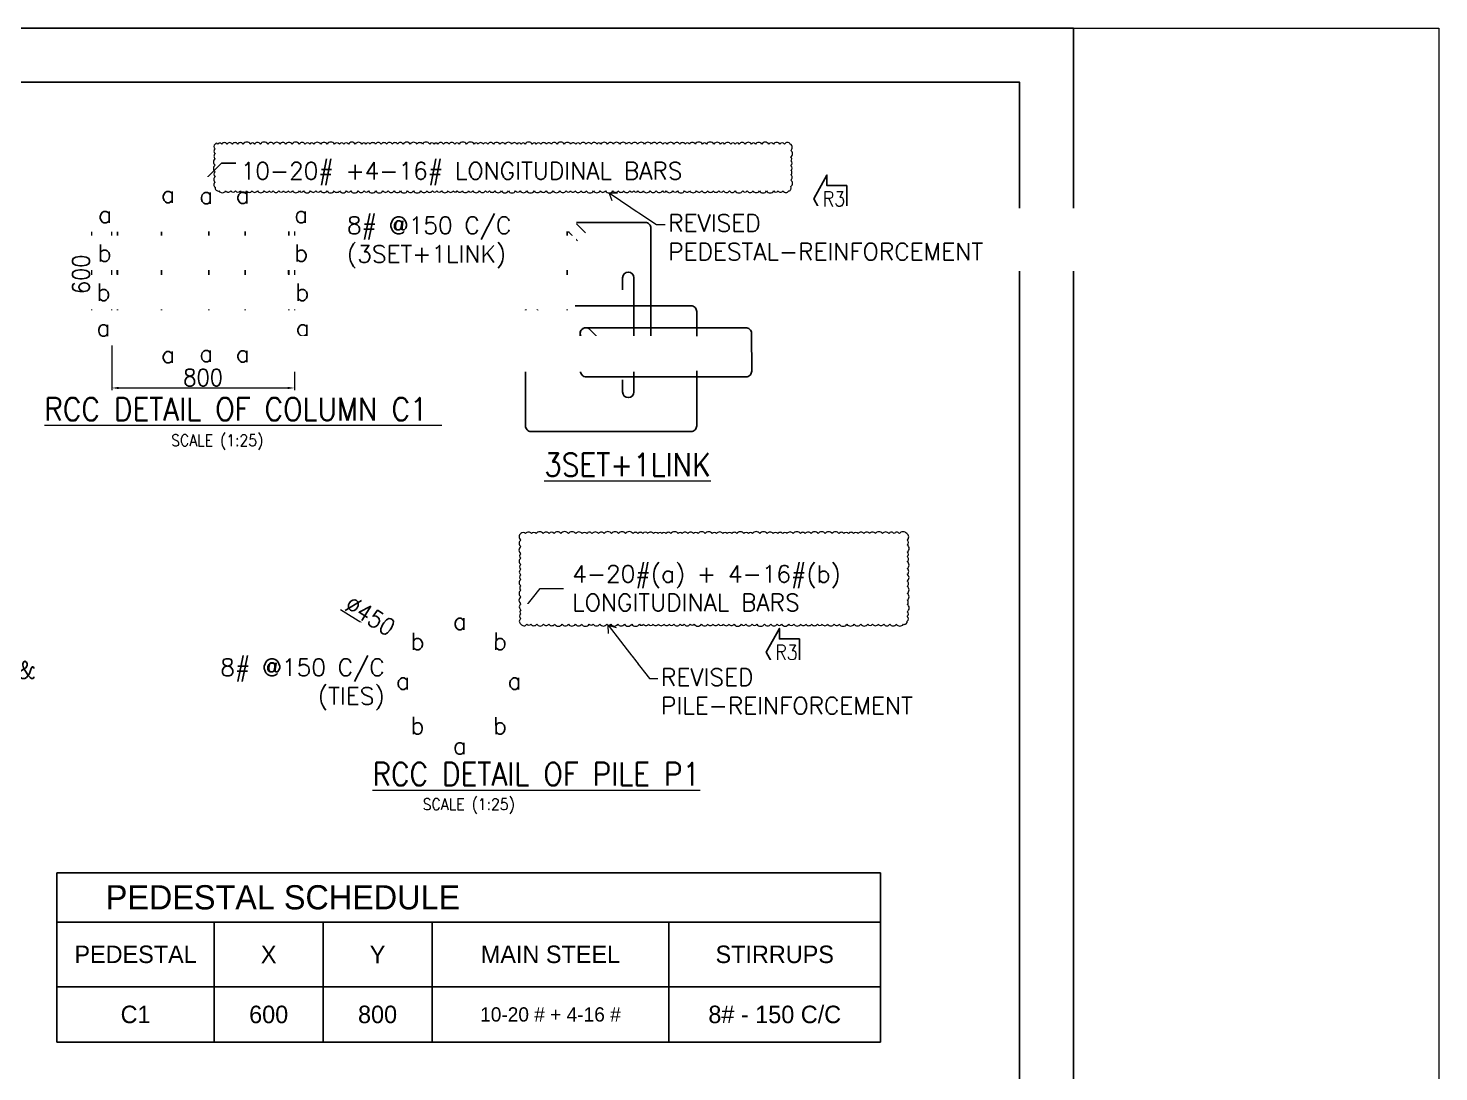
# Model space of a CAD drawing. Header units: millimetres. Extents: x 0 to 1124626, y -157535 to 82123.
# Drawn here: x 462797 to 487502, y -99526 to -81253 of the extents above; entities that cross this region are included whole.
import ezdxf
from ezdxf.enums import TextEntityAlignment as Align

# ---------------------------------------------------------------- set-up
doc = ezdxf.new("R2010")
doc.units = ezdxf.units.MM
doc.header["$MEASUREMENT"] = 0
for name, color, linetype, lineweight in [('Dim', 6, 'Continuous', 13), ('rREINF 1', 1, 'Continuous', 25), ('rREINF 2', 4, 'Continuous', 25), ('SHEET', 7, 'Continuous', 15), ('STEEL', 240, 'Continuous', 30), ('structure', 183, 'Continuous', 15), ('TITLE TEXT', 50, 'Continuous', 18)]:
    doc.layers.add(name, color=color, linetype=linetype, lineweight=lineweight)
doc.layers.add('see level', color=2, linetype='Continuous')
doc.layers.add('T_BLOCK', color=7, linetype='Continuous')
doc.styles.add('MtX_romans_shx', font='romans.shx')
doc.styles.add('ROMANS', font='romans.shx', dxfattribs={"oblique": 10, "height": 0.15})
doc.styles.add('style1', font='romans.shx', dxfattribs={"width": 0.9, "height": 300})
doc.dimstyles.new('Copy of 2.0 DIM-1', dxfattribs={"dimscale": 40, "dimtxt": 300, "dimasz": 3, "dimexe": 1, "dimexo": 1.2, "dimgap": 0.8, "dimtad": 1, "dimdec": 0, "dimlfac": 0.5, "dimzin": 1, "dimdsep": 46, "dimtxsty": 'style1', "dimcen": 2, "dimclrd": 8, "dimclre": 8, "dimclrt": 7, "dimadec": 0, "dimazin": 0, "dimtfac": 1, "dimtdec": 0, "dimtofl": 0, "dimtmove": 1, "dimatfit": 3, "dimfxl": 1, "dimtolj": 1, "dimtzin": 0, "dimlwd": 9, "dimlwe": 9, "dimarcsym": 1})
doc.dimstyles.new('Copy of DIM-1', dxfattribs={"dimscale": 40, "dimtxt": 125, "dimasz": 3, "dimexe": 1, "dimexo": 1.2, "dimgap": 0.8, "dimtad": 1, "dimdec": 0, "dimzin": 1, "dimdsep": 46, "dimtxsty": 'style1', "dimcen": 2, "dimclrd": 8, "dimclre": 8, "dimclrt": 7, "dimadec": 0, "dimazin": 0, "dimtfac": 1, "dimtdec": 0, "dimtofl": 0, "dimtmove": 1, "dimatfit": 3, "dimfxl": 1, "dimtolj": 1, "dimtzin": 0, "dimlwd": 9, "dimlwe": 9, "dimarcsym": 1})

# ---------------------------------------------------------------- blocks, each defined once
blk = doc.blocks.new('*T1178')
at = {"layer": 'see level', "color": 0, "linetype": 'ByBlock', "lineweight": -2, "ltscale": 20, "transparency": 16777216}
for p, q in [((0, 0), (14426, 0)), ((0, 0), (0, -2967)), ((14426, 0), (14426, -2967)), ((0, -863), (14426, -863)), ((2754, -863), (2754, -2967)), ((4662, -863), (4662, -2967)), ((6569, -863), (6569, -2967)), ((10717, -863), (10717, -2967)), ((0, -1997), (14426, -1997)), ((0, -2967), (14426, -2967))]:
    blk.add_line(p, q, dxfattribs=at)
at = {"layer": 'see level', "color": 0, "linetype": 'ByBlock', "ltscale": 20, "transparency": 16777216}
for s, insert, char_height, width, attachment_point in [('     PEDESTAL SCHEDULE', (68, -432), 423.86, 14289.15, 4), ('PEDESTAL', (1377, -1430), 306.6, 2617.74, 5), ('X', (3708, -1430), 307, 1770.75, 5), ('Y', (5615, -1430), 307, 1770.75, 5), ('MAIN STEEL', (8643, -1430), 306.6, 4011.18, 5), ('STIRRUPS', (12571, -1430), 306.6, 3572.17, 5), ('C1', (1377, -2482), 306.6, 2617.74, 5), ('600', (3708, -2482), 306.6, 1770.75, 5), ('800', (5615, -2482), 306.6, 1770.75, 5), ('10-20 # + 4-16 #', (8643, -2482), 250, 4011.18, 5), ('8# - 150 C/C', (12571, -2482), 306.64, 3572.17, 5)]:
    blk.add_mtext(s, dxfattribs=dict(at, insert=insert, char_height=char_height, width=width, attachment_point=attachment_point))
blk = doc.blocks.new('*D1189')
at = {"layer": 'DEFPOINTS', "color": 0, "ltscale": 20, "transparency": 16777216}
for p in [(464261, -84362), (463904, -86762), (464261, -86762)]:
    blk.add_point(p, dxfattribs=at)
at = {"layer": 'Dim', "color": 8, "lineweight": 9, "ltscale": 20, "transparency": 16777216}
for p, q in [((464213, -84362), (463864, -84362)), ((463904, -84482), (463904, -86642)), ((464213, -86762), (463864, -86762))]:
    blk.add_line(p, q, dxfattribs=at)
at = {"layer": 'Dim', "color": 8, "ltscale": 20, "transparency": 16777216}
for points in [[(463884, -84482), (463924, -84482), (463904, -84362)], [(463884, -86642), (463924, -86642), (463904, -86762)]]:
    blk.add_solid(points, dxfattribs=at)
at = {"layer": 'Dim', "color": 7, "ltscale": 20, "transparency": 16777216, "insert": (463722, -85562), "char_height": 300, "attachment_point": 5, "rotation": 90, "style": 'style1'}
blk.add_mtext('\\A1;600', dxfattribs=at)
blk = doc.blocks.new('*D1192')
at = {"layer": 'DEFPOINTS', "color": 0, "ltscale": 20, "transparency": 16777216}
for p in [(464261, -86762), (467461, -86762), (467461, -87552)]:
    blk.add_point(p, dxfattribs=at)
at = {"layer": 'Dim', "color": 8, "lineweight": 9, "ltscale": 20, "transparency": 16777216}
for p, q in [((464261, -86810), (464261, -87592)), ((467461, -86810), (467461, -87592)), ((464381, -87552), (467341, -87552))]:
    blk.add_line(p, q, dxfattribs=at)
at = {"layer": 'Dim', "color": 8, "ltscale": 20, "transparency": 16777216}
for points in [[(464381, -87532), (464381, -87572), (464261, -87552)], [(467341, -87532), (467341, -87572), (467461, -87552)]]:
    blk.add_solid(points, dxfattribs=at)
at = {"layer": 'Dim', "color": 7, "ltscale": 20, "transparency": 16777216, "insert": (465861, -87370), "char_height": 300, "attachment_point": 5, "style": 'style1'}
blk.add_mtext('\\A1;800', dxfattribs=at)
blk = doc.blocks.new('*D1205')
at = {"layer": 'DEFPOINTS', "color": 0, "ltscale": 20, "transparency": 16777216}
for p in [(469575, -92249), (471103, -93201)]:
    blk.add_point(p, dxfattribs=at)
at = {"layer": 'Dim', "color": 8, "lineweight": 9, "ltscale": 20, "transparency": 16777216}
for p, q in [((468265, -91432), (469473, -92185)), ((470259, -92725), (470419, -92725)), ((470339, -92805), (470339, -92645))]:
    blk.add_line(p, q, dxfattribs=at)
at = {"layer": 'Dim', "color": 8, "ltscale": 20, "transparency": 16777216}
blk.add_solid([(469484, -92168), (469463, -92202), (469575, -92249)], dxfattribs=at)
at = {"layer": 'Dim', "color": 7, "ltscale": 20, "transparency": 16777216, "insert": (468787, -91542), "char_height": 300, "attachment_point": 5, "rotation": 328.0467, "style": 'style1'}
blk.add_mtext('\\A1;∅450', dxfattribs=at)
blk = doc.blocks.new('*U1176')
at = {"color": 0, "linetype": 'ByBlock', "lineweight": -2}
blk.add_lwpolyline([(0, 1.78), (2.67, 1.78), (2.67, 3.19), (4.43, 0), (2.67, -3.19), (2.67, -1.78), (0, -1.78), (0, 1.78)], dxfattribs=at)
at = {"color": 0, "linetype": 'ByBlock', "lineweight": -2, "style": 'ROMANS', "width": 0.85, "flags": 8}
blk.add_attdef('REVISIONMARK', text='', height=2, dxfattribs=at).set_placement((1.72, 0), align=Align.MIDDLE_CENTER)

msp = doc.modelspace()

# ---------------------------------------------------------------- hatches: boundary and pattern name
at = {"layer": 'STEEL', "ltscale": 20}
for points in [[(470415.5336, -91971.5799, 1), (470262.2886, -91971.5799, 1)], [(469857.1909, -92141.2393, 1), (469748.8303, -92249.5999, 1)], [(470925.8097, -92246.4194, 1), (470817.4491, -92138.0588, 1)], [(469585.5336, -92648.3349, 1), (469585.5336, -92801.5799, 1)], [(471092.2886, -92801.5799, 1), (471092.2886, -92648.3349, 1)], [(469752.0125, -93203.4954, 1), (469860.3731, -93311.856, 1)], [(470845.0662, -93289.3079, 1), (470953.4268, -93180.9473, 1)], [(470262.2886, -93478.3349, 1), (470415.5336, -93478.3349, 1)]]:
    msp.add_hatch(color=256, dxfattribs=at).paths.add_polyline_path(points)

# ---------------------------------------------------------------- linework, layer by layer
at = {"layer": 'rREINF 1'}
msp.add_line((473406.25, -87407.5856, 0), (473406.25, -85836.0112, 0), dxfattribs=at)
at = {"layer": 'rREINF 1', "elevation": 0}
for points in [[(471826.5334, -86295.3081), (471674.6368, -86143.4116, 1), (471534.0659, -86283.9825), (471685.9624, -86435.879)], [(472786.0334, -86677.4702), (472634.1368, -86525.5737, 1), (472493.5659, -86666.1446), (472645.4624, -86818.0412)], [(473406.25, -87407.5856), (473406.25, -87622.3997, -1), (473207.4527, -87622.3997), (473207.4527, -87407.5856)]]:
    msp.add_lwpolyline(points, format="xyb", dxfattribs=at)
for points in [[(471604.963, -88314.2984), (474404.963, -88314.2984, 0.4142135624), (474504.963, -88214.2984), (474504.963, -86214.2984, 0.4142135624), (474404.963, -86114.2984), (471604.963, -86114.2984, 0.4142135624), (471504.963, -86214.2984), (471504.963, -88214.2984, 0.4142135624)], [(472568.5421, -87357.2984), (475368.5421, -87357.2984, 0.4142135624), (475468.5421, -87257.2984), (475464.463, -86596.4605, 0.4142135624), (475364.463, -86496.4605), (472564.463, -86496.4605, 0.4142135624), (472464.463, -86596.4605), (472468.5421, -87257.2984, 0.4142135624)]]:
    msp.add_lwpolyline(points, format="xyb", close=True, dxfattribs=at)
at = {"layer": 'STEEL', "ltscale": 20, "elevation": 0}
msp.add_lwpolyline([(470415.5336, -92136.1033), (470415.5336, -91971.5799, 1), (470262.2886, -91971.5799), (470262.2886, -92136.1033)], format="xyb", dxfattribs=at)
at = {"layer": 'STEEL', "ltscale": 20}
for centre in [(470338.9111, -91971.5799, 0), (469803.0106, -92195.4196, 0), (470871.6294, -92192.2391, 0), (469585.5336, -92724.9574, 0), (471092.2886, -92724.9574, 0), (469806.1928, -93257.6757, 0), (470899.2465, -93235.1276, 0), (470338.9111, -93478.3349, 0)]:
    msp.add_circle(centre, 76.6225, dxfattribs=at)
at = {"layer": 'structure', "color": 1, "ltscale": 20}
for p, q in [((469508.9111, -92724.9574, 0), (469662.1562, -92724.9574, 0)), ((471015.6661, -92724.9574, 0), (471168.9111, -92724.9574, 0))]:
    msp.add_line(p, q, dxfattribs=at)

# ---------------------------------------------------------------- block references
msp.add_blockref('*T1178', (463300.8865, -96041.2657, 0))

# ---------------------------------------------------------------- texts
at = {"layer": 'TITLE TEXT', "ltscale": 20, "style": 'MtX_romans_shx', "width": 0.9}
for s, height, p in [('%%U3SET+1LINK', 400, (473292.0527, -88895.7984, 0)), ('%%URCC DETAIL OF PILE P1', 400, (471697.4527, -94312.3208, 0)), ('SCALE (1:25)', 200, (470512.9539, -94840.2168, 0))]:
    msp.add_text(s, height=height, dxfattribs=at).set_placement(p, align=Align.MIDDLE_CENTER)
at = {"layer": 'TITLE TEXT', "color": 0, "ltscale": 20, "char_height": 300, "attachment_point": 1, "style": 'MtX_romans_shx', "bg_fill": 2}
for s, insert, width in [('FFL', (450760.0838, -82649.9155, 0), 14321.873736), ('10-20# +4-16# LONGITUDINAL BARS', (453351.4218, -83428.3668, 0), 14321.873736), ('8# @150 C/C\\P(TIES)', (453289.5772, -84694.6381, 0), 14321.873736), ('\\A1;12# @100 C/C', (454362.428, -86086.1281, 0), 14321.873736), ('\\A1;12# @100 C/C', (454521.9951, -88499.3544, 0), 8226.983181)]:
    msp.add_mtext(s, dxfattribs=dict(at, insert=insert, width=width))

# ---------------------------------------------------------------- leaders
at = {"layer": 'Dim', "ltscale": 20}
for points, override in [([(470871.6294, -92192.2391, -0.0001), (471763.6304, -91065.4908, -0.0001), (472181.2167, -91065.4908, -0.0001)], {"dimtxt": 125, "dimasz": 5, "dimtad": 0, "dimldrblk": 'DotBlank'}), ([(469520.8705, -92584.5664, -0.0001), (469181.3189, -92505.7821, -0.0001), (469076.9224, -92505.7821, -0.0001)], {"dimtxt": 125, "dimasz": 3, "dimtad": 0, "dimldrblk": 'Open90'})]:
    msp.add_leader(points, dimstyle='Copy of DIM-1', override=override, dxfattribs=at)

# ---------------------------------------------------------------- next in the draw order: hatches: boundary and pattern name
at = {"layer": 'rREINF 2'}
h = msp.add_hatch(color=256, dxfattribs=at)
h.dxf.hatch_style = 1
h.paths.add_polyline_path([(464560.0464, -84561.4346, 1), (464361.2491, -84561.4346, 1)])
h = msp.add_hatch(color=256, dxfattribs=at)
h.dxf.hatch_style = 1
h.paths.add_polyline_path([(465331.025, -84561.4252, 1), (465132.2277, -84561.4252, 1)])
h = msp.add_hatch(color=256, dxfattribs=at)
h.dxf.hatch_style = 1
h.paths.add_polyline_path([(465960.3522, -84561.4346, 1), (465761.5549, -84561.4346, 1)])
h = msp.add_hatch(color=256, dxfattribs=at)
h.dxf.hatch_style = 1
h.paths.add_polyline_path([(466388.445, -84561.4252, -1), (466587.2423, -84561.4252, -1)])
h = msp.add_hatch(color=256, dxfattribs=at)
h.dxf.hatch_style = 1
h.paths.add_polyline_path([(467361.2594, -84561.4346, 1), (467162.462, -84561.4346, 1)])
h = msp.add_hatch(color=256, dxfattribs=at)
h.dxf.hatch_style = 1
h.paths.add_polyline_path([(464560.0464, -85228.5022, 1), (464361.2491, -85228.5022, 1)])
h = msp.add_hatch(color=256, dxfattribs=at)
h.dxf.hatch_style = 1
h.paths.add_polyline_path([(467153.3651, -85237.6094, -1), (467352.1624, -85237.6094, -1)])
h = msp.add_hatch(color=256, dxfattribs=at)
h.dxf.hatch_style = 1
h.paths.add_polyline_path([(464560.0464, -85895.5697, 1), (464361.2491, -85895.5697, 1)])
h = msp.add_hatch(color=256, dxfattribs=at)
h.dxf.hatch_style = 1
h.paths.add_polyline_path([(467162.4723, -85895.5697, -1), (467361.2696, -85895.5697, -1)])
h = msp.add_hatch(color=256, dxfattribs=at)
h.dxf.hatch_style = 1
h.paths.add_polyline_path([(464560.0464, -86562.6373, 1), (464361.2491, -86562.6373, 1)])
h = msp.add_hatch(color=256, dxfattribs=at)
h.dxf.hatch_style = 1
h.paths.add_polyline_path([(465331.025, -86562.6278, 1), (465132.2277, -86562.6278, 1)])
h = msp.add_hatch(color=256, dxfattribs=at)
h.dxf.hatch_style = 1
h.paths.add_polyline_path([(465960.3522, -86562.3366, 1), (465761.5549, -86562.3366, 1)])
h = msp.add_hatch(color=256, dxfattribs=at)
h.dxf.hatch_style = 1
h.paths.add_polyline_path([(466388.445, -86562.6278, -1), (466587.2423, -86562.6278, -1)])
h = msp.add_hatch(color=256, dxfattribs=at)
h.dxf.hatch_style = 1
h.paths.add_polyline_path([(467361.2594, -86562.6373, 1), (467162.462, -86562.6373, 1)])

# ---------------------------------------------------------------- next in the draw order: linework, layer by layer
at = {"layer": 'rREINF 1'}
msp.add_line((465960.658, -86347.8231, 0), (465960.658, -84776.2487, 0), dxfattribs=at)
at = {"layer": 'rREINF 1', "elevation": 0}
for points in [[(464682.8298, -84643.0457), (464530.9332, -84491.1491, 1), (464390.3623, -84631.7201), (464542.2588, -84783.6166)], [(465451.7328, -84643.0457), (465299.8363, -84491.1491, 1), (465159.2653, -84631.7201), (465311.1619, -84783.6166)], [(465960.658, -84776.2487), (465960.658, -84561.4346, 1), (465761.8607, -84561.4346), (465761.8607, -84776.2487)], [(464678.1391, -85315.1402), (464526.2425, -85163.2437, 1), (464385.6716, -85303.8146), (464537.5681, -85455.7112)], [(465960.658, -86347.8231), (465960.658, -86562.6373, -1), (465761.8607, -86562.6373), (465761.8607, -86347.8231)]]:
    msp.add_lwpolyline(points, format="xyb", dxfattribs=at)
for points in [[(464461.2594, -86662.0359), (467261.2594, -86662.0359, 0.4142135624), (467361.2594, -86562.0359), (467361.2594, -84562.0359, 0.4142135624), (467261.2594, -84462.0359), (464461.2594, -84462.0359, 0.4142135624), (464361.2594, -84562.0359), (464361.2594, -86562.0359, 0.4142135624)], [(465230.1624, -86662.0359), (466499.9088, -86662.0359, 0.4142135624), (466599.9088, -86562.0359), (466599.9088, -84562.0359, 0.4142135624), (466499.9088, -84462.0359), (465230.1624, -84462.0359, 0.4142135624), (465130.1624, -84562.0359), (465130.1624, -86562.0359, 0.4142135624)], [(464460.6478, -85994.9684), (467260.6478, -85994.9684, 0.4142135624), (467360.6478, -85894.9684), (467356.5686, -85234.1305, 0.4142135624), (467256.5686, -85134.1305), (464456.5686, -85134.1305, 0.4142135624), (464356.5686, -85234.1305), (464360.6478, -85894.9684, 0.4142135624)]]:
    msp.add_lwpolyline(points, format="xyb", close=True, dxfattribs=at)
at = {"layer": 'rREINF 2'}
for centre in [(464460.6478, -84561.4346, 0), (465231.6264, -84561.4252, 0), (465860.9536, -84561.4346, 0), (466487.8437, -84561.4252, 0), (467261.8607, -84561.4346, 0), (464460.6478, -85228.5022, 0), (467252.7637, -85237.6094, 0), (464460.6478, -85895.5697, 0), (467261.8709, -85895.5697, 0), (464460.6478, -86562.6373, 0), (465231.6264, -86562.6278, 0), (465860.9536, -86562.3366, 0), (466487.8437, -86562.6278, 0), (467261.8607, -86562.6373, 0)]:
    msp.add_circle(centre, 99.3987, dxfattribs=at)
at = {"layer": 'structure', "color": 3, "ltscale": 20}
for p in [(464460.6478, -85228.5022, 0), (467252.7637, -85237.6094, 0), (464460.6478, -85895.5697, 0), (467261.8709, -85895.5697, 0), (465160.8007, -86562.4869, 0), (465860.9536, -86562.3366, 0), (466561.1065, -86562.1863, 0)]:
    msp.add_point(p, dxfattribs=at)

# ---------------------------------------------------------------- next in the draw order: texts
at = {"layer": 'TITLE TEXT', "color": 0, "ltscale": 20, "style": 'MtX_romans_shx'}
msp.add_text('10-20# +4-16# LONGITUDINAL BARS', height=300, dxfattribs=at).set_placement((466517.0959, -83899.5478, 0))
at = {"layer": 'TITLE TEXT', "color": 0, "ltscale": 20, "char_height": 300, "attachment_point": 1, "style": 'MtX_romans_shx', "bg_fill": 2}
for s, insert, width in [('EGL', (450434.0803, -83595.809, 0), 14321.873736), ('PCC (1:2:4) \\P100 THK.', (455249.6993, -87482.0638, 0), 14321.873736), ('4-20#(a) + 4-16#(b) LONGITUDINAL BARS', (472325.5946, -90657.9606, -0.0001), 5422.90954)]:
    msp.add_mtext(s, dxfattribs=dict(at, insert=insert, width=width))

# ---------------------------------------------------------------- next in the draw order: leaders
at = {"layer": 'Dim', "ltscale": 20}
for points, override in [([(465231.6264, -84561.4252, 0), (466180.448, -83618.3425, 0), (466432.5785, -83618.3425, 0)], {"dimtxt": 125, "dimasz": 6, "dimtad": 0, "dimldrblk": 'DotBlank', "dimlwd": 25}), ([(467252.7637, -85237.6094, 0), (468231.634, -84983.1665, 0), (468336.0306, -84983.1665, 0)], {"dimtxt": 125, "dimasz": 6, "dimtad": 0, "dimldrblk": 'DotBlank'})]:
    msp.add_leader(points, dimstyle='Copy of DIM-1', override=override, dxfattribs=at)

# ---------------------------------------------------------------- next in the draw order: texts
at = {"layer": 'TITLE TEXT', "ltscale": 20, "style": 'MtX_romans_shx', "width": 0.9}
for s, height, p in [('%%URCC DETAIL OF COLUMN C1 ', 400, (466560.4527, -87922.965, 0)), ('SCALE (1:25)', 200, (466107.4527, -88468.7984, 0))]:
    msp.add_text(s, height=height, dxfattribs=at).set_placement(p, align=Align.MIDDLE_CENTER)
at = {"layer": 'TITLE TEXT', "color": 0, "ltscale": 20, "insert": (454897.8778, -86967.5294, 0), "char_height": 300, "width": 14321.873736, "attachment_point": 1, "style": 'MtX_romans_shx', "bg_fill": 2}
msp.add_mtext('\\A1;12# @100 C/C', dxfattribs=at)

# ---------------------------------------------------------------- next in the draw order: linework, layer by layer
at = {"color": 192, "lineweight": 25, "elevation": 0}
msp.add_lwpolyline([(445995, -81252.7578), (445995, -130905.4379), (481102.9914, -130905.4379), (481102.9914, -81252.7578)], close=True, dxfattribs=at)
at = {"layer": 'SHEET', "color": 220, "lineweight": 25, "elevation": 0}
msp.add_lwpolyline([(446938.992, -82198.5231), (446938.992, -129959.6725), (480158.9994, -129959.6725), (480158.9994, -82198.5231)], close=True, dxfattribs=at)
at = {"layer": 'structure', "color": 3, "ltscale": 20, "elevation": 0}
msp.add_lwpolyline([(464261.2594, -86762.0359), (464261.2594, -84362.0359), (467461.2594, -84362.0359), (467461.2594, -86762.0359)], close=True, dxfattribs=at)

# ---------------------------------------------------------------- next in the draw order: dimensions: what is measured, and where the dimension line sits
at = {"layer": 'Dim', "ltscale": 20}
dim = msp.add_linear_dim(base=(463903.9527, -86762.0359, 0), p1=(464261.2594, -84362.0359, 0), p2=(464261.2594, -86762.0359, 0), angle=90, dimstyle='Copy of 2.0 DIM-1', override={"dimlfac": 0.25}, dxfattribs=at)
dim.commit()
dim.dimension.update_dxf_attribs({"geometry": '*D1189', "text_midpoint": (463721.9527, -85562.0359, 0)})

# ---------------------------------------------------------------- next in the draw order: texts
at = {"layer": 'TITLE TEXT', "color": 0, "ltscale": 20, "char_height": 300, "style": 'MtX_romans_shx', "bg_fill": 2}
for s, insert, width, attachment_point in [('BASE PLATE', (453709.4527, -82718.0433, 0), 14321.873736, 1), ('8# @150 C/C\\P(3SET+1LINK)', (468379.6251, -84554.784, 0), 14321.873736, 1), ('8# @150 C/C\\P(TIES)', (469040.8279, -92294.499, -0.0001), 5422.90954, 3)]:
    msp.add_mtext(s, dxfattribs=dict(at, insert=insert, width=width, attachment_point=attachment_point))
at = {"layer": 'TITLE TEXT', "color": 0, "ltscale": 20, "insert": (469496.4067, -92138.0951, -0.0001), "char_height": 300, "width": 8226.983181, "attachment_point": 7, "rotation": 0.70732812, "style": 'MtX_romans_shx', "bg_fill": 2}
msp.add_mtext('b', dxfattribs=at)

# ---------------------------------------------------------------- next in the draw order: linework, layer by layer
at = {"layer": 'rREINF 1', "elevation": 0}
for points in [[(472556.0334, -84835.8081), (472404.1368, -84683.9116, 1), (472263.5659, -84824.4825), (472415.4624, -84976.379)], [(473406.25, -85836.0112), (473406.25, -85621.197, 1), (473207.4527, -85621.197), (473207.4527, -85836.0112)]]:
    msp.add_lwpolyline(points, format="xyb", dxfattribs=at)
msp.add_lwpolyline([(472334.463, -86854.7984), (473604.2093, -86854.7984, 0.4142135624), (473704.2093, -86754.7984), (473704.2093, -84754.7984, 0.4142135624), (473604.2093, -84654.7984), (472334.463, -84654.7984, 0.4142135624), (472234.463, -84754.7984), (472234.463, -86754.7984, 0.4142135624)], format="xyb", close=True, dxfattribs=at)
at = {"layer": 'STEEL', "ltscale": 20}
for radius in [900, 830]:
    msp.add_circle((470338.9111, -92724.9574, 0), radius, dxfattribs=at)

# ---------------------------------------------------------------- next in the draw order: block references
at = {"layer": 'T_BLOCK', "color": 1, "ltscale": 100}
ref = msp.add_blockref('*U1176', (477134.9845, -84241.3302, -0.0001), dxfattribs=dict(at, xscale=-130.9783949833111, yscale=130.9783949833111, zscale=130.9783949833111))
ref.add_attrib('REVISIONMARK', 'R3', dxfattribs={"layer": '0', "color": 0, "linetype": 'ByBlock', "lineweight": -2, "height": 261.95679, "style": 'ROMANS', "width": 0.85}).set_placement((476909.1087, -84241.3302, -0.0001), align=Align.MIDDLE_CENTER)

# ---------------------------------------------------------------- next in the draw order: dimensions: what is measured, and where the dimension line sits
at = {"layer": 'Dim', "ltscale": 20}
dim = msp.add_diameter_dim_2p(p1=(471102.5426, -93201.2629, 0), p2=(469575.2796, -92248.652, 0), dimstyle='Copy of 2.0 DIM-1', override={"dimlfac": 0.25}, dxfattribs=at)
dim.commit()
dim.dimension.update_dxf_attribs({"geometry": '*D1205', "text_midpoint": (468690.6821, -91696.8956, 0), "dimtype": 163})

# ---------------------------------------------------------------- next in the draw order: texts
at = {"layer": 'TITLE TEXT', "color": 0, "ltscale": 20, "char_height": 300, "style": 'MtX_romans_shx', "bg_fill": 2}
for s, insert, width, attachment_point in [('a', (464020.9527, -84362.0359, 0), 8226.983181, 1), ('a', (470234.7999, -91485.5191, 0), 8226.983181, 1), ('REVISED PILE CUT OFF LVL. &\\PPILE CAP REINFORCEMENT', (456813.007, -92337.0964, 0), 14321.873736, 1), ('a', (470234.7999, -93964.3957, 0), 8226.983181, 7)]:
    msp.add_mtext(s, dxfattribs=dict(at, insert=insert, width=width, attachment_point=attachment_point))

# ---------------------------------------------------------------- next in the draw order: texts
at = {"layer": 'TITLE TEXT', "color": 0, "ltscale": 20, "char_height": 300, "width": 8226.983181, "attachment_point": 1, "style": 'MtX_romans_shx', "bg_fill": 2}
for s, insert in [('a', (465124.9527, -84009.6555, 0)), ('b', (464014.9527, -85037.7984, 0)), ('a', (469239.5032, -92529.9931, 0))]:
    msp.add_mtext(s, dxfattribs=dict(at, insert=insert))
at = {"layer": 'TITLE TEXT', "color": 0, "ltscale": 20, "insert": (469496.4067, -93311.8197, -0.0001), "char_height": 300, "width": 8226.983181, "attachment_point": 1, "rotation": 359.29267188, "style": 'MtX_romans_shx', "bg_fill": 2}
msp.add_mtext('b', dxfattribs=at)

# ---------------------------------------------------------------- next in the draw order: block references
at = {"layer": 'T_BLOCK', "color": 1, "ltscale": 100}
ref = msp.add_blockref('*U1176', (476302.8964, -92180.422, -0.0001), dxfattribs=dict(at, xscale=-130.9783949833111, yscale=130.9783949833111, zscale=130.9783949833111))
ref.add_attrib('REVISIONMARK', 'R3', dxfattribs={"layer": '0', "color": 0, "linetype": 'ByBlock', "lineweight": -2, "height": 261.95679, "style": 'ROMANS', "width": 0.85}).set_placement((476077.0206, -92180.422, -0.0001), align=Align.MIDDLE_CENTER)

# ---------------------------------------------------------------- next in the draw order: texts
at = {"layer": 'TITLE TEXT', "color": 0, "ltscale": 20, "char_height": 300, "width": 8226.983181, "style": 'MtX_romans_shx', "bg_fill": 2}
for s, insert, attachment_point in [('a', (465793.4527, -84029.1555, 0), 1), ('b', (463996.9527, -85725.2984, 0), 1), ('a', (471438.319, -92529.9931, 0), 3)]:
    msp.add_mtext(s, dxfattribs=dict(at, insert=insert, attachment_point=attachment_point))
at = {"layer": 'TITLE TEXT', "color": 0, "ltscale": 20, "insert": (471181.4155, -93311.8197, -0.0001), "char_height": 300, "width": 8226.983181, "attachment_point": 3, "rotation": 0.70732812, "style": 'MtX_romans_shx', "bg_fill": 2}
msp.add_mtext('b', dxfattribs=at)

# ---------------------------------------------------------------- next in the draw order: texts
at = {"layer": 'TITLE TEXT', "color": 0, "ltscale": 20, "char_height": 300, "style": 'MtX_romans_shx', "bg_fill": 2}
for s, insert, width, attachment_point in [('a', (466432.9527, -84024.1555, 0), 8226.983181, 1), ('a', (463994.9527, -86345.2984, 0), 8226.983181, 1), ('\\pxql;REVISED    PILE-REINFORCEMENT ', (479808.9752, -92466.1883, 0), 5928.992193, 3)]:
    msp.add_mtext(s, dxfattribs=dict(at, insert=insert, width=width, attachment_point=attachment_point))
at = {"layer": 'TITLE TEXT', "color": 0, "ltscale": 20, "insert": (471181.4155, -92138.0951, -0.0001), "char_height": 300, "width": 8226.983181, "attachment_point": 9, "rotation": 359.29267188, "style": 'MtX_romans_shx', "bg_fill": 2}
msp.add_mtext('b', dxfattribs=at)

# ---------------------------------------------------------------- next in the draw order: linework, layer by layer
at = {"layer": 'structure', "color": 242}
msp.add_lwpolyline([(471424.7267, -90101.9155, 0.52056705), (471424.7267, -90214.8421, 0.52056705), (471424.7267, -90327.8155, 0.52056705), (471424.7267, -90454.8336, 0.52056705), (471424.7267, -90532.4116, 0.52056705), (471424.7267, -90641.1307, 0.52056705), (471424.7267, -90725.2357, 0.52056705), (471424.7267, -90824.9051, 0.52056705), (471424.7267, -90908.2837, 0.52056705), (471424.7267, -91015.9632, 0.52056705), (471424.7267, -91091.2198, 0.52056705), (471424.7267, -91208.6774, 0.52056705), (471424.7267, -91332.2875, 0.52056705), (471424.7267, -91436.5489, 0.52056705), (471424.7267, -91509.4373, 0.52056705), (471424.7267, -91587.6257, 0.52056705), (471424.7267, -91687.5453, 0.52056705), (471531.4414, -91689.09, 0.52056705), (471601.4793, -91689.09, 0.52056705), (471703.6187, -91689.09, 0.52056705), (471823.6398, -91689.09, 0.52056705), (471914.6236, -91689.09, 0.52056705), (472017.4425, -91689.09, 0.52056705), (472148.3181, -91689.09, 0.52056705), (472257.8226, -91689.09, 0.52056705), (472382.5985, -91689.09, 0.52056705), (472489.4337, -91689.09, 0.52056705), (472622.4272, -91689.09, 0.52056705), (472692.0603, -91689.09, 0.52056705), (472810.0428, -91689.09, 0.52056705), (472930.6621, -91689.09, 0.52056705), (472999.5099, -91689.09, 0.52056705), (473124.359, -91689.09, 0.52056705), (473238.48, -91689.09, 0.52056705), (473368.2833, -91689.09, 0.52056705), (473501.2931, -91689.09, 0.52056705), (473571.6831, -91689.09, 0.52056705), (473662.3251, -91689.09, 0.52056705), (473741.4657, -91689.09, 0.52056705), (473834.6529, -91689.09, 0.52056705), (473931.8076, -91689.09, 0.52056705), (474024.5452, -91689.09, 0.52056705), (474104.0052, -91689.09, 0.52056705), (474215.1007, -91689.09, 0.52056705), (474285.9301, -91689.09, 0.52056705), (474390.1651, -91689.09, 0.52056705), (474460.0871, -91689.09, 0.52056705), (474590.6778, -91689.09, 0.52056705), (474699.7632, -91689.09, 0.52056705), (474790.8039, -91689.09, 0.52056705), (474886.8823, -91689.09, 0.52056705), (474972.1307, -91689.09, 0.52056705), (475072.6871, -91689.09, 0.52056705), (475158.5276, -91689.09, 0.52056705), (475289.2566, -91689.09, 0.52056705), (475366.6536, -91689.09, 0.52056705), (475476.036, -91689.09, 0.52056705), (475558.8795, -91689.09, 0.52056705), (475690.2739, -91689.09, 0.52056705), (475804.3419, -91689.09, 0.52056705), (475913.3744, -91689.09, 0.52056705), (475991.3207, -91689.09, 0.52056705), (476119.4293, -91689.09, 0.52056705), (476204.6878, -91689.09, 0.52056705), (476327.2054, -91689.09, 0.52056705), (476416.9929, -91689.09, 0.52056705), (476518.9796, -91689.09, 0.52056705), (476622.2441, -91689.09, 0.52056705), (476701.635, -91689.09, 0.52056705), (476798.6757, -91689.09, 0.52056705), (476913.6226, -91689.09, 0.52056705), (477002.11, -91689.09, 0.52056705), (477135.4291, -91689.09, 0.52056705), (477262.8642, -91689.09, 0.52056705), (477380.5518, -91689.09, 0.52056705), (477501.051, -91689.09, 0.52056705), (477584.9566, -91689.09, 0.52056705), (477685.4866, -91689.09, 0.52056705), (477781.8396, -91689.09, 0.52056705), (477888.2333, -91689.09, 0.52056705), (478001.5139, -91689.09, 0.52056705), (478127.8768, -91689.09, 0.52056705), (478192.7698, -91635.7095, 0.52056705), (478192.7698, -91550.4774, 0.52056705), (478192.7698, -91469.3674, 0.52056705), (478192.7698, -91340.681, 0.52056705), (478192.7698, -91270.1405, 0.52056705), (478192.7698, -91149.5069, 0.52056705), (478192.7698, -91027.6506, 0.52056705), (478192.7698, -90932.7299, 0.52056705), (478192.7698, -90814.198, 0.52056705), (478192.7698, -90713.9569, 0.52056705), (478192.7698, -90592.6662, 0.52056705), (478192.7698, -90504.4535, 0.52056705), (478192.7698, -90426.3993, 0.52056705), (478192.7698, -90298.8442, 0.52056705), (478192.7698, -90216.0759, 0.52056705), (478183.2631, -90101.9155, 0.52056705), (478054.9511, -90101.9155, 0.52056705), (477963.5055, -90101.9155, 0.52056705), (477869.9072, -90101.9155, 0.52056705), (477759.0355, -90101.9155, 0.52056705), (477633.0571, -90101.9155, 0.52056705), (477534.1894, -90101.9155, 0.52056705), (477432.2148, -90101.9155, 0.52056705), (477334.0999, -90101.9155, 0.52056705), (477253.1953, -90101.9155, 0.52056705), (477163.7618, -90101.9155, 0.52056705), (477082.2286, -90101.9155, 0.52056705), (476995.1857, -90101.9155, 0.52056705), (476874.6966, -90101.9155, 0.52056705), (476757.3651, -90101.9155, 0.52056705), (476630.0643, -90101.9155, 0.52056705), (476510.2242, -90101.9155, 0.52056705), (476407.1164, -90101.9155, 0.52056705), (476321.1519, -90101.9155, 0.52056705), (476194.4085, -90101.9155, 0.52056705), (476086.727, -90101.9155, 0.52056705), (476012.3046, -90101.9155, 0.52056705), (475924.8853, -90101.9155, 0.52056705), (475841.8119, -90101.9155, 0.52056705), (475739.2494, -90101.9155, 0.52056705), (475612.3229, -90101.9155, 0.52056705), (475480.1696, -90101.9155, 0.52056705), (475412.3514, -90101.9155, 0.52056705), (475331.1335, -90101.9155, 0.52056705), (475207.9872, -90101.9155, 0.52056705), (475120.3136, -90101.9155, 0.52056705), (475040.5403, -90101.9155, 0.52056705), (474963.9571, -90101.9155, 0.52056705), (474854.3224, -90101.9155, 0.52056705), (474776.0242, -90101.9155, 0.52056705), (474655.2502, -90101.9155, 0.52056705), (474529.7378, -90101.9155, 0.52056705), (474447.6328, -90101.9155, 0.52056705), (474349.5911, -90101.9155, 0.52056705), (474250.943, -90101.9155, 0.52056705), (474182.7362, -90101.9155, 0.52056705), (474053.9033, -90101.9155, 0.52056705), (473965.1514, -90101.9155, 0.52056705), (473897.3169, -90101.9155, 0.52056705), (473829.2301, -90101.9155, 0.52056705), (473749.8393, -90101.9155, 0.52056705), (473647.6145, -90101.9155, 0.52056705), (473562.9276, -90101.9155, 0.52056705), (473475.4229, -90101.9155, 0.52056705), (473389.6008, -90101.9155, 0.52056705), (473257.8687, -90101.9155, 0.52056705), (473136.6126, -90101.9155, 0.52056705), (473015.1977, -90101.9155, 0.52056705), (472885.2438, -90101.9155, 0.52056705), (472786.8949, -90101.9155, 0.52056705), (472672.2897, -90101.9155, 0.52056705), (472581.2225, -90101.9155, 0.52056705), (472497.2233, -90101.9155, 0.52056705), (472386.3638, -90101.9155, 0.52056705), (472257.5879, -90101.9155, 0.52056705), (472124.4357, -90101.9155, 0.52056705), (472006.2883, -90101.9155, 0.52056705), (471921.6402, -90101.9155, 0.52056705), (471815.1855, -90101.9155, 0.52056705), (471695.4085, -90101.9155, 0.52056705), (471613.1733, -90101.9155, 0.52056705), (471508.1856, -90101.9155, 0.52056705)], format="xyb", close=True, dxfattribs=at)

# ---------------------------------------------------------------- next in the draw order: texts
at = {"layer": 'TITLE TEXT', "color": 0, "ltscale": 20, "char_height": 300, "width": 8226.983181, "attachment_point": 3, "rotation": 0.02936583, "style": 'MtX_romans_shx', "bg_fill": 2}
for insert in [(467700.9029, -84361.0929, 0), (467727.9194, -86344.3418, 0)]:
    msp.add_mtext('a', dxfattribs=dict(at, insert=insert))
at = {"layer": 'TITLE TEXT', "color": 0, "ltscale": 20, "insert": (479934.6019, -84514.376, 0), "char_height": 300, "width": 5928.992193, "attachment_point": 3, "style": 'MtX_romans_shx', "bg_fill": 2}
msp.add_mtext('\\pxql;REVISED    \\PPEDESTAL-REINFORCEMENT ', dxfattribs=at)

# ---------------------------------------------------------------- next in the draw order: leaders
at = {"layer": 'Dim', "ltscale": 20}
msp.add_leader([(472953.6869, -91705.4344), (473677.9135, -92641.9165), (473826.0539, -92641.9165)], dimstyle='Copy of DIM-1', override={"dimtad": 0, "dimldrblk": 'Open90'}, dxfattribs=at)

# ---------------------------------------------------------------- next in the draw order: linework, layer by layer
at = {"layer": 'structure', "color": 242}
msp.add_lwpolyline([(466072.3532, -83280.3653, 0.52056705), (466072.3532, -83364.981, 0.52056705), (466072.3532, -83450.5121, 0.52056705), (466072.3532, -83537.1013, 0.52056705), (466072.3532, -83650.4857, 0.52056705), (466072.3532, -83769.4692, 0.52056705), (466072.3532, -83852.7359, 0.52056705), (466072.3532, -83949.4735, 0.52056705), (466072.3532, -84038.0891, 0.52056705), (466136.6156, -84102.7999, 0.52056705), (466257.9694, -84102.7999, 0.52056705), (466344.2289, -84102.7999, 0.52056705), (466429.1253, -84102.7999, 0.52056705), (466512.8722, -84102.7999, 0.52056705), (466624.6126, -84102.7999, 0.52056705), (466718.9311, -84102.7999, 0.52056705), (466811.8966, -84102.7999, 0.52056705), (466931.5943, -84102.7999, 0.52056705), (467017.6402, -84102.7999, 0.52056705), (467088.022, -84102.7999, 0.52056705), (467186.202, -84102.7999, 0.52056705), (467265.6865, -84102.7999, 0.52056705), (467352.4404, -84102.7999, 0.52056705), (467428.0022, -84102.7999, 0.52056705), (467546.1516, -84102.7999, 0.52056705), (467620.281, -84102.7999, 0.52056705), (467742.9207, -84102.7999, 0.52056705), (467834.3033, -84102.7999, 0.52056705), (467919.0634, -84102.7999, 0.52056705), (468030.9523, -84102.7999, 0.52056705), (468154.7375, -84102.7999, 0.52056705), (468251.1169, -84102.7999, 0.52056705), (468373.8441, -84102.7999, 0.52056705), (468444.8607, -84102.7999, 0.52056705), (468576.487, -84102.7999, 0.52056705), (468680.785, -84102.7999, 0.52056705), (468757.4414, -84102.7999, 0.52056705), (468884.2702, -84102.7999, 0.52056705), (469010.3808, -84102.7999, 0.52056705), (469101.3301, -84102.7999, 0.52056705), (469206.8041, -84102.7999, 0.52056705), (469316.9393, -84102.7999, 0.52056705), (469442.3215, -84102.7999, 0.52056705), (469545.822, -84102.7999, 0.52056705), (469675.3812, -84102.7999, 0.52056705), (469782.8633, -84102.7999, 0.52056705), (469876.2662, -84102.7999, 0.52056705), (469955.5289, -84102.7999, 0.52056705), (470038.2402, -84102.7999, 0.52056705), (470151.8423, -84102.7999, 0.52056705), (470242.7834, -84102.7999, 0.52056705), (470310.5243, -84102.7999, 0.52056705), (470398.2019, -84102.7999, 0.52056705), (470511.3544, -84102.7999, 0.52056705), (470583.3475, -84102.7999, 0.52056705), (470699.6943, -84102.7999, 0.52056705), (470807.0258, -84102.7999, 0.52056705), (470875.8695, -84102.7999, 0.52056705), (470970.2795, -84102.7999, 0.52056705), (471083.8226, -84102.7999, 0.52056705), (471207.4104, -84102.7999, 0.52056705), (471333.7916, -84102.7999, 0.52056705), (471413.9128, -84102.7999, 0.52056705), (471530.3939, -84102.7999, 0.52056705), (471659.8595, -84102.7999, 0.52056705), (471773.0933, -84102.7999, 0.52056705), (471866.8258, -84102.7999, 0.52056705), (471990.4055, -84102.7999, 0.52056705), (472110.1316, -84102.7999, 0.52056705), (472218.5679, -84102.7999, 0.52056705), (472293.4441, -84102.7999, 0.52056705), (472379.193, -84102.7999, 0.52056705), (472478.016, -84102.7999, 0.52056705), (472571.7302, -84102.7999, 0.52056705), (472698.1826, -84102.7999, 0.52056705), (472814.9159, -84102.7999, 0.52056705), (472906.5019, -84102.7999, 0.52056705), (473036.2768, -84102.7999, 0.52056705), (473130.3898, -84102.7999, 0.52056705), (473226.6492, -84102.7999, 0.52056705), (473335.3704, -84102.7999, 0.52056705), (473403.4857, -84102.7999, 0.52056705), (473475.9549, -84102.7999, 0.52056705), (473569.0974, -84102.7999, 0.52056705), (473688.317, -84102.7999, 0.52056705), (473797.1541, -84102.7999, 0.52056705), (473903.8733, -84102.7999, 0.52056705), (473972.5684, -84102.7999, 0.52056705), (474087.6435, -84102.7999, 0.52056705), (474169.0934, -84102.7999, 0.52056705), (474294.2355, -84102.7999, 0.52056705), (474381.8277, -84102.7999, 0.52056705), (474502.2375, -84102.7999, 0.52056705), (474594.7655, -84102.7999, 0.52056705), (474699.3036, -84102.7999, 0.52056705), (474795.8418, -84102.7999, 0.52056705), (474892.9232, -84102.7999, 0.52056705), (474976.7983, -84102.7999, 0.52056705), (475080.8277, -84102.7999, 0.52056705), (475178.723, -84102.7999, 0.52056705), (475310.9149, -84102.7999, 0.52056705), (475389.258, -84102.7999, 0.52056705), (475491.8876, -84102.7999, 0.52056705), (475603.8336, -84102.7999, 0.52056705), (475730.0704, -84102.7999, 0.52056705), (475853.7476, -84102.7999, 0.52056705), (475929.757, -84102.7999, 0.52056705), (476018.0328, -84102.7999, 0.52056705), (476118.7154, -84102.7999, 0.52056705), (476154.1472, -84026.7211, 0.52056705), (476154.1472, -83912.1831, 0.52056705), (476154.1472, -83818.8758, 0.52056705), (476154.1472, -83741.8755, 0.52056705), (476154.1472, -83659.9862, 0.52056705), (476154.1472, -83575.3015, 0.52056705), (476154.1472, -83507.5422, 0.52056705), (476154.1472, -83394.9289, 0.52056705), (476144.9256, -83280.3653, 0.52056705), (476042.3896, -83280.3653, 0.52056705), (475961.2591, -83280.3653, 0.52056705), (475848.772, -83280.3653, 0.52056705), (475766.8257, -83280.3653, 0.52056705), (475645.3336, -83280.3653, 0.52056705), (475535.1028, -83280.3653, 0.52056705), (475466.6274, -83280.3653, 0.52056705), (475352.6997, -83280.3653, 0.52056705), (475249.7933, -83280.3653, 0.52056705), (475180.8663, -83280.3653, 0.52056705), (475102.4052, -83280.3653, 0.52056705), (474994.7725, -83280.3653, 0.52056705), (474922.995, -83280.3653, 0.52056705), (474806.864, -83280.3653, 0.52056705), (474676.1288, -83280.3653, 0.52056705), (474606.2984, -83280.3653, 0.52056705), (474480.1125, -83280.3653, 0.52056705), (474377.6781, -83280.3653, 0.52056705), (474305.3147, -83280.3653, 0.52056705), (474209.2505, -83280.3653, 0.52056705), (474106.6636, -83280.3653, 0.52056705), (473990.795, -83280.3653, 0.52056705), (473910.4926, -83280.3653, 0.52056705), (473811.4987, -83280.3653, 0.52056705), (473712.4072, -83280.3653, 0.52056705), (473591.9201, -83280.3653, 0.52056705), (473471.2804, -83280.3653, 0.52056705), (473365.6233, -83280.3653, 0.52056705), (473273.5673, -83280.3653, 0.52056705), (473158.7098, -83280.3653, 0.52056705), (473043.9623, -83280.3653, 0.52056705), (472943.3061, -83280.3653, 0.52056705), (472828.5036, -83280.3653, 0.52056705), (472757.5868, -83280.3653, 0.52056705), (472659.8238, -83280.3653, 0.52056705), (472567.4015, -83280.3653, 0.52056705), (472466.8695, -83280.3653, 0.52056705), (472386.6363, -83280.3653, 0.52056705), (472298.5192, -83280.3653, 0.52056705), (472185.5905, -83280.3653, 0.52056705), (472060.7332, -83280.3653, 0.52056705), (471959.2938, -83280.3653, 0.52056705), (471872.3933, -83280.3653, 0.52056705), (471777.7839, -83280.3653, 0.52056705), (471694.4582, -83280.3653, 0.52056705), (471625.2056, -83280.3653, 0.52056705), (471499.4164, -83280.3653, 0.52056705), (471431.1486, -83280.3653, 0.52056705), (471358.3802, -83280.3653, 0.52056705), (471266.1899, -83280.3653, 0.52056705), (471150.5838, -83280.3653, 0.52056705), (471058.2449, -83280.3653, 0.52056705), (470946.4455, -83280.3653, 0.52056705), (470847.1138, -83280.3653, 0.52056705), (470766.1319, -83280.3653, 0.52056705), (470675.5143, -83280.3653, 0.52056705), (470606.2373, -83280.3653, 0.52056705), (470476.2753, -83280.3653, 0.52056705), (470343.1312, -83280.3653, 0.52056705), (470267.5694, -83280.3653, 0.52056705), (470164.7688, -83280.3653, 0.52056705), (470071.6649, -83280.3653, 0.52056705), (469972.0647, -83280.3653, 0.52056705), (469904.5415, -83280.3653, 0.52056705), (469828.5911, -83280.3653, 0.52056705), (469704.5151, -83280.3653, 0.52056705), (469608.339, -83280.3653, 0.52056705), (469487.9578, -83280.3653, 0.52056705), (469364.8664, -83280.3653, 0.52056705), (469266.3995, -83280.3653, 0.52056705), (469172.9925, -83280.3653, 0.52056705), (469075.6995, -83280.3653, 0.52056705), (468978.6059, -83280.3653, 0.52056705), (468881.3291, -83280.3653, 0.52056705), (468785.2141, -83280.3653, 0.52056705), (468711.5465, -83280.3653, 0.52056705), (468642.7843, -83280.3653, 0.52056705), (468525.8027, -83280.3653, 0.52056705), (468404.2638, -83280.3653, 0.52056705), (468326.4884, -83280.3653, 0.52056705), (468246.4607, -83280.3653, 0.52056705), (468161.5175, -83280.3653, 0.52056705), (468033.4008, -83280.3653, 0.52056705), (467920.6899, -83280.3653, 0.52056705), (467801.0105, -83280.3653, 0.52056705), (467727.1069, -83280.3653, 0.52056705), (467646.7659, -83280.3653, 0.52056705), (467543.2471, -83280.3653, 0.52056705), (467419.5637, -83280.3653, 0.52056705), (467310.2464, -83280.3653, 0.52056705), (467208.4815, -83280.3653, 0.52056705), (467095.3066, -83280.3653, 0.52056705), (466993.0818, -83280.3653, 0.52056705), (466863.1543, -83280.3653, 0.52056705), (466761.5908, -83280.3653, 0.52056705), (466690.3728, -83280.3653, 0.52056705), (466561.5338, -83280.3653, 0.52056705), (466466.1574, -83280.3653, 0.52056705), (466372.7341, -83280.3653, 0.52056705), (466280.6577, -83280.3653, 0.52056705), (466186.9211, -83280.3653, 0.52056705), (466119.0459, -83280.3653, 0.52056705)], format="xyb", close=True, dxfattribs=at)

# ---------------------------------------------------------------- next in the draw order: texts
at = {"layer": 'TITLE TEXT', "color": 0, "ltscale": 20, "insert": (467702.2637, -85037.7984, 0), "char_height": 300, "width": 8226.983181, "attachment_point": 3, "style": 'MtX_romans_shx', "bg_fill": 2}
msp.add_mtext('b', dxfattribs=at)

# ---------------------------------------------------------------- next in the draw order: dimensions: what is measured, and where the dimension line sits
at = {"layer": 'Dim', "ltscale": 20}
dim = msp.add_linear_dim(base=(467461.2594, -87551.7984, 0), p1=(464261.2594, -86762.0359, 0), p2=(467461.2594, -86762.0359, 0), dimstyle='Copy of 2.0 DIM-1', override={"dimlfac": 0.25}, dxfattribs=at)
dim.commit()
dim.dimension.update_dxf_attribs({"geometry": '*D1192', "text_midpoint": (465861.2594, -87369.7984, 0)})

# ---------------------------------------------------------------- next in the draw order: leaders
msp.add_leader([(472971.3894, -84136.5782), (473803.5402, -84690.1042), (473951.6806, -84690.1042)], dimstyle='Copy of DIM-1', override={"dimtad": 0, "dimldrblk": 'Open90'}, dxfattribs=at)

# ---------------------------------------------------------------- next in the draw order: texts
at = {"layer": 'TITLE TEXT', "color": 0, "ltscale": 20, "char_height": 300, "width": 8226.983181, "style": 'MtX_romans_shx', "bg_fill": 2}
for s, insert, attachment_point in [('b', (467720.2637, -85725.2984, 0), 3), ('a', (465124.9527, -87114.4163, 0), 7)]:
    msp.add_mtext(s, dxfattribs=dict(at, insert=insert, attachment_point=attachment_point))

# ---------------------------------------------------------------- next in the draw order: texts
at = {"layer": 'TITLE TEXT', "color": 0, "ltscale": 20, "insert": (465793.4527, -87094.9163, 0), "char_height": 300, "width": 8226.983181, "attachment_point": 7, "style": 'MtX_romans_shx', "bg_fill": 2}
msp.add_mtext('a', dxfattribs=at)

# ---------------------------------------------------------------- next in the draw order: texts
at = {"layer": 'TITLE TEXT', "color": 0, "ltscale": 20, "insert": (466432.9527, -87099.9163, 0), "char_height": 300, "width": 8226.983181, "attachment_point": 7, "style": 'MtX_romans_shx', "bg_fill": 2}
msp.add_mtext('a', dxfattribs=at)

# ---------------------------------------------------------------- next in the draw order: linework, layer by layer
at = {"layer": 'structure', "color": 242, "ltscale": 20}
msp.add_lwpolyline([(391244.7529, -81252.7578), (487501.9639, -81252.7578), (487501.9639, -131678.3899), (391244.7529, -131678.3899)], close=True, dxfattribs=at)

doc.saveas('drawing.dxf')
